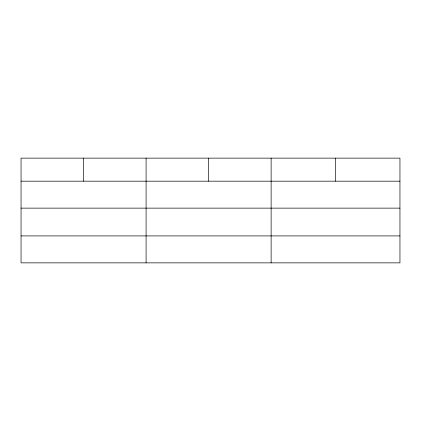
<?xml version="1.0" encoding="UTF-8"?>
<svg xmlns="http://www.w3.org/2000/svg" width="421" height="421" viewBox="0 0 421 421"><rect width="100%" height="100%" fill="white"/><g stroke="black" fill="none" stroke-linecap="round" stroke-linejoin="round"><path stroke-width="0.63" d="M399.95 208.132L399.95 158.133L21.05 158.133L21.05 262.867L399.95 262.867L399.95 208.132L21.05 208.132M21.05 181.172L399.95 181.172M21.05 235.907L399.95 235.907M335.537 158.133L335.537 181.172M271.124 158.133L271.124 262.867M208.605 158.133L208.605 181.172M146.087 158.133L146.087 262.867M83.569 158.133L83.569 181.172"/></g></svg>
